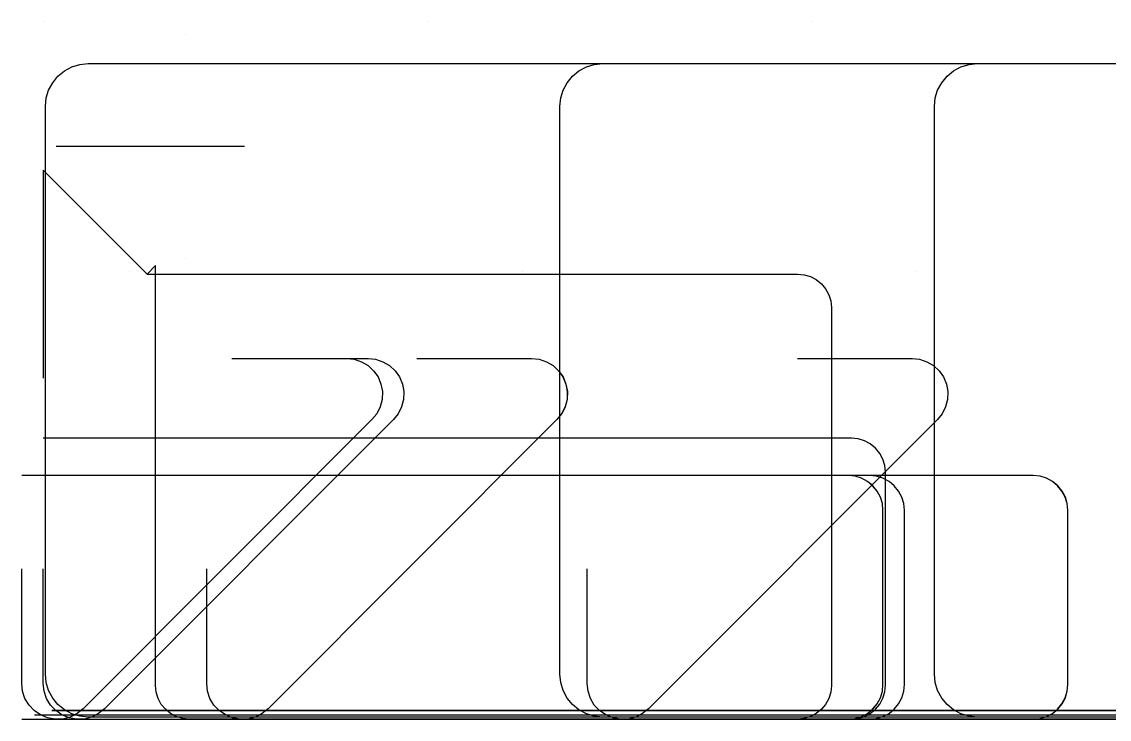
# Model space of a CAD drawing. Header units: metres. Extents: x 24 to 1567, y 34 to 358.
# Drawn here: x 24 to 530, y 34 to 358 of the extents above; entities that cross this region are included whole.
import ezdxf

# ---------------------------------------------------------------- set-up
doc = ezdxf.new("R2010")
doc.units = ezdxf.units.M
for name, color, linetype in [('RBAR-T10-J', 2, 'Continuous'), ('RBAR-T12-F', 3, 'Continuous'), ('RBAR-T12-F1', 3, 'Continuous'), ('RBAR-T16-G', 4, 'Continuous'), ('RBAR-T16-H', 4, 'Continuous'), ('RBAR-T20-L', 5, 'Continuous'), ('RBAR-T8-A', 1, 'Continuous'), ('RBAR-T8-A1', 1, 'Continuous'), ('RBAR-T8-A2', 1, 'Continuous'), ('RBAR-T8-A3', 1, 'Continuous'), ('RBAR-T8-B', 1, 'Continuous'), ('RBAR-T8-B1', 1, 'Continuous'), ('RBAR-T8-B2', 1, 'Continuous'), ('RBAR-T8-C', 1, 'Continuous'), ('RBAR-T8-D', 1, 'Continuous'), ('RBAR-T8-E', 1, 'Continuous')]:
    doc.layers.add(name, color=color, linetype=linetype)

msp = doc.modelspace()

# ---------------------------------------------------------------- linework, layer by layer
at = {"layer": 'RBAR-T10-J'}
for points in [[(746.7, 35, 0), (54.9, 35, 0), (51, 35.4, 0), (47.3, 36.5, 0), (43.8, 38.4, 0), (40.8, 40.8, 0), (38.4, 43.8, 0), (36.5, 47.3, 0), (35.4, 51, 0), (35, 54.9, 0), (35, 318.7, 0), (35.4, 322.6, 0), (36.5, 326.3, 0), (38.4, 329.7, 0), (40.8, 332.8, 0), (43.8, 335.2, 0), (47.3, 337.1, 0), (51, 338.2, 0), (54.9, 338.6, 0), (766.6, 338.6, 0)], [(746.7, 35, 0), (54.9, 35, 0), (51, 35.4, 0), (47.3, 36.5, 0), (43.8, 38.4, 0), (40.8, 40.8, 0), (38.4, 43.8, 0), (36.5, 47.3, 0), (35.4, 51, 0), (35, 54.9, 0), (35, 318.7, 0), (35.4, 322.6, 0), (36.5, 326.3, 0), (38.4, 329.7, 0), (40.8, 332.8, 0), (43.8, 335.2, 0), (47.3, 337.1, 0), (51, 338.2, 0), (54.9, 338.6, 0), (766.6, 338.6, 0)], [(746.7, 35, 0), (54.9, 35, 0), (51, 35.4, 0), (47.3, 36.5, 0), (43.8, 38.4, 0), (40.8, 40.8, 0), (38.4, 43.8, 0), (36.5, 47.3, 0), (35.4, 51, 0), (35, 54.9, 0), (35, 318.7, 0), (35.4, 322.6, 0), (36.5, 326.3, 0), (38.4, 329.7, 0), (40.8, 332.8, 0), (43.8, 335.2, 0), (47.3, 337.1, 0), (51, 338.2, 0), (54.9, 338.6, 0), (766.6, 338.6, 0)], [(985.9, 35, 0), (294.1, 35, 0), (290.2, 35.4, 0), (286.5, 36.5, 0), (283, 38.4, 0), (280, 40.8, 0), (277.5, 43.8, 0), (275.7, 47.3, 0), (274.6, 51, 0), (274.2, 54.9, 0), (274.2, 318.7, 0), (274.6, 322.6, 0), (275.7, 326.3, 0), (277.5, 329.7, 0), (280, 332.8, 0), (283, 335.2, 0), (286.5, 337.1, 0), (290.2, 338.2, 0), (294.1, 338.6, 0), (1005.8, 338.6, 0)], [(1160, 35, 0), (468.2, 35, 0), (464.4, 35.4, 0), (460.6, 36.5, 0), (457.2, 38.4, 0), (454.2, 40.8, 0), (451.7, 43.8, 0), (449.8, 47.3, 0), (448.7, 51, 0), (448.3, 54.9, 0), (448.3, 318.7, 0), (448.7, 322.6, 0), (449.8, 326.3, 0), (451.7, 329.7, 0), (454.2, 332.8, 0), (457.2, 335.2, 0), (460.6, 337.1, 0), (464.4, 338.2, 0), (468.2, 338.6, 0), (1179.9, 338.6, 0)]]:
    msp.add_polyline3d(points, dxfattribs=at)
at = {"layer": 'RBAR-T12-F'}
msp.add_polyline3d([(36, 36, 0), (1161, 36, 0)], dxfattribs=at)
at = {"layer": 'RBAR-T12-F1'}
for points in [[(30, 36, 0), (1155, 36, 0)], [(36, 36, 0), (1161, 36, 0)], [(108.2, 36, 0), (1233.2, 36, 0)]]:
    msp.add_polyline3d(points, dxfattribs=at)
at = {"layer": 'RBAR-T16-G'}
for points in [[(100.2, 352, 38), (100.2, 352, 5038)], [(100.2, 248.2, 38), (100.2, 248.2, 5038)]]:
    msp.add_polyline3d(points, dxfattribs=at)
at = {"layer": 'RBAR-T16-H'}
msp.add_polyline3d([(38, 38, 0), (802.2, 38, 0), (808.5, 38, 0.6), (814.5, 38, 2.4), (820.1, 38, 5.4), (825, 38, 9.4), (829, 38, 14.3), (831.9, 38, 19.9), (833.8, 38, 25.9), (834.4, 38, 32.2), (834.4, 38, 152.8), (833.8, 38, 159.1), (831.9, 38, 165.2), (829, 38, 170.7), (825, 38, 175.6), (820.1, 38, 179.6), (814.5, 38, 182.6), (808.5, 38, 184.4), (802.2, 38, 185), (38, 38, 185)], dxfattribs=at)
msp.add_polyline3d([(38, 38, 0), (802.2, 38, 0), (808.5, 38, 0.6), (814.5, 38, 2.4), (820.1, 38, 5.4), (825, 38, 9.4), (829, 38, 14.3), (831.9, 38, 19.9), (833.8, 38, 25.9), (834.4, 38, 32.2), (834.4, 38, 152.8), (833.8, 38, 159.1), (831.9, 38, 165.2), (829, 38, 170.7), (825, 38, 175.6), (820.1, 38, 179.6), (814.5, 38, 182.6), (808.5, 38, 184.4), (802.2, 38, 185), (38, 38, 185)], dxfattribs=at)
msp.add_polyline3d([(38, 38, 0), (802.2, 38, 0), (808.5, 38, 0.6), (814.5, 38, 2.4), (820.1, 38, 5.4), (825, 38, 9.4), (829, 38, 14.3), (831.9, 38, 19.9), (833.8, 38, 25.9), (834.4, 38, 32.2), (834.4, 38, 152.8), (833.8, 38, 159.1), (831.9, 38, 165.2), (829, 38, 170.7), (825, 38, 175.6), (820.1, 38, 179.6), (814.5, 38, 182.6), (808.5, 38, 184.4), (802.2, 38, 185), (38, 38, 185)], dxfattribs=at)
at = {"layer": 'RBAR-T20-L'}
msp.add_polyline3d([(127.5, 300, -991.9), (127.5, 300, 145.2), (127.1, 300, 152.3), (126, 300, 159.4), (124.2, 300, 166.3), (43.2, 300, 423.1), (41.4, 300, 430), (40.4, 300, 437.1), (40, 300, 444.2), (40, 300, 5095)], dxfattribs=at)
at = {"layer": 'RBAR-T8-A'}
for points in [[(34, 34, 0), (1134, 34, 0)], [(34, 34, 0), (1134, 34, 0)], [(34, 34, 0), (1134, 34, 0)], [(70, 34, 0), (1170, 34, 0)], [(70, 34, 0), (1170, 34, 0)]]:
    msp.add_polyline3d(points, dxfattribs=at)
at = {"layer": 'RBAR-T8-A1'}
for points in [[(34, 34, 0), (1384, 34, 0)], [(34, 34, 0), (1384, 34, 0)], [(34, 34, 0), (1384, 34, 0)], [(34, 34, 0), (1384, 34, 0)], [(34, 34, 0), (1384, 34, 0)], [(34, 34, 0), (1384, 34, 0)], [(34, 34, 0), (1384, 34, 0)], [(34, 34, 0), (1384, 34, 0)], [(34, 34, 0), (1384, 34, 0)], [(34, 34, 0), (1384, 34, 0)], [(34, 34, 0), (1384, 34, 0)], [(34, 34, 0), (1384, 34, 0)], [(34, 34, 0), (1384, 34, 0)], [(34, 34, 0), (1384, 34, 0)], [(34, 34, 0), (1384, 34, 0)], [(34, 34, 0), (1384, 34, 0)], [(34, 34, 0), (1384, 34, 0)], [(34, 34, 0), (1384, 34, 0)], [(70, 34, 0), (1420, 34, 0)], [(70, 34, 0), (1420, 34, 0)], [(70, 34, 0), (1420, 34, 0)], [(70, 34, 0), (1420, 34, 0)], [(70, 34, 0), (1420, 34, 0)], [(70, 34, 0), (1420, 34, 0)], [(70, 34, 0), (1420, 34, 0)], [(70, 34, 0), (1420, 34, 0)]]:
    msp.add_polyline3d(points, dxfattribs=at)
at = {"layer": 'RBAR-T8-A2'}
for points in [[(34, 34, 0), (1484, 34, 0)], [(34, 34, 0), (1484, 34, 0)], [(34, 34, 0), (1484, 34, 0)], [(34, 34, 0), (1484, 34, 0)], [(34, 34, 0), (1484, 34, 0)], [(34, 34, 0), (1484, 34, 0)], [(34, 34, 0), (1484, 34, 0)], [(34, 34, 0), (1484, 34, 0)], [(34, 34, 0), (1484, 34, 0)], [(34, 34, 0), (1484, 34, 0)], [(34, 34, 0), (1484, 34, 0)], [(34, 34, 0), (1484, 34, 0)], [(34, 34, 0), (1484, 34, 0)], [(34, 34, 0), (1484, 34, 0)], [(34, 34, 0), (1484, 34, 0)], [(34, 34, 0), (1484, 34, 0)], [(34, 34, 0), (1484, 34, 0)], [(34, 34, 0), (1484, 34, 0)], [(34, 34, 0), (1484, 34, 0)], [(34, 34, 0), (1484, 34, 0)], [(34, 34, 0), (1484, 34, 0)], [(34, 34, 0), (1484, 34, 0)], [(34, 34, 0), (1484, 34, 0)], [(34, 34, 0), (1484, 34, 0)], [(34, 34, 0), (1484, 34, 0)], [(34, 34, 0), (1484, 34, 0)], [(34, 34, 0), (1484, 34, 0)], [(34, 34, 0), (1484, 34, 0)], [(50.1, 34, 0), (1500.1, 34, 0)], [(50.1, 34, 0), (1500.1, 34, 0)]]:
    msp.add_polyline3d(points, dxfattribs=at)
at = {"layer": 'RBAR-T8-A3'}
for points in [[(34, 358, 34), (34, 358, 5034)], [(212.9, 358, 34), (212.9, 358, 5034)], [(391.7, 358, 34), (391.7, 358, 5034)], [(74, 242, 34), (74, 242, 5034)], [(256.7, 242, 34), (256.7, 242, 5034)], [(439.3, 242, 34), (439.3, 242, 5034)]]:
    msp.add_polyline3d(points, dxfattribs=at)
at = {"layer": 'RBAR-T8-B'}
msp.add_polyline3d([(191.5, 34, 0), (578, 34, 0), (581.2, 34, 0.3), (584.3, 34, 1.2), (587.1, 34, 2.7), (589.6, 34, 4.8), (591.6, 34, 7.2), (593.1, 34, 10), (594, 34, 13.1), (594.3, 34, 16.3), (594.3, 34, 67.1), (594, 34, 70.3), (593.1, 34, 73.4), (591.6, 34, 76.2), (589.6, 34, 78.6), (587.1, 34, 80.7), (584.3, 34, 82.2), (581.2, 34, 83.1), (578, 34, 83.4), (191.5, 34, 83.4)], dxfattribs=at)
msp.add_polyline3d([(191.5, 34, 0), (578, 34, 0), (581.2, 34, 0.3), (584.3, 34, 1.2), (587.1, 34, 2.7), (589.6, 34, 4.8), (591.6, 34, 7.2), (593.1, 34, 10), (594, 34, 13.1), (594.3, 34, 16.3), (594.3, 34, 67.1), (594, 34, 70.3), (593.1, 34, 73.4), (591.6, 34, 76.2), (589.6, 34, 78.6), (587.1, 34, 80.7), (584.3, 34, 82.2), (581.2, 34, 83.1), (578, 34, 83.4), (191.5, 34, 83.4)], dxfattribs=at)
msp.add_polyline3d([(191.5, 34, 0), (578, 34, 0), (581.2, 34, 0.3), (584.3, 34, 1.2), (587.1, 34, 2.7), (589.6, 34, 4.8), (591.6, 34, 7.2), (593.1, 34, 10), (594, 34, 13.1), (594.3, 34, 16.3), (594.3, 34, 67.1), (594, 34, 70.3), (593.1, 34, 73.4), (591.6, 34, 76.2), (589.6, 34, 78.6), (587.1, 34, 80.7), (584.3, 34, 82.2), (581.2, 34, 83.1), (578, 34, 83.4), (191.5, 34, 83.4)], dxfattribs=at)
msp.add_polyline3d([(191.5, 34, 0), (578, 34, 0), (581.2, 34, 0.3), (584.3, 34, 1.2), (587.1, 34, 2.7), (589.6, 34, 4.8), (591.6, 34, 7.2), (593.1, 34, 10), (594, 34, 13.1), (594.3, 34, 16.3), (594.3, 34, 67.1), (594, 34, 70.3), (593.1, 34, 73.4), (591.6, 34, 76.2), (589.6, 34, 78.6), (587.1, 34, 80.7), (584.3, 34, 82.2), (581.2, 34, 83.1), (578, 34, 83.4), (191.5, 34, 83.4)], dxfattribs=at)
msp.add_polyline3d([(191.5, 34, 0), (578, 34, 0), (581.2, 34, 0.3), (584.3, 34, 1.2), (587.1, 34, 2.7), (589.6, 34, 4.8), (591.6, 34, 7.2), (593.1, 34, 10), (594, 34, 13.1), (594.3, 34, 16.3), (594.3, 34, 67.1), (594, 34, 70.3), (593.1, 34, 73.4), (591.6, 34, 76.2), (589.6, 34, 78.6), (587.1, 34, 80.7), (584.3, 34, 82.2), (581.2, 34, 83.1), (578, 34, 83.4), (191.5, 34, 83.4)], dxfattribs=at)
msp.add_polyline3d([(191.5, 34, 0), (578, 34, 0), (581.2, 34, 0.3), (584.3, 34, 1.2), (587.1, 34, 2.7), (589.6, 34, 4.8), (591.6, 34, 7.2), (593.1, 34, 10), (594, 34, 13.1), (594.3, 34, 16.3), (594.3, 34, 67.1), (594, 34, 70.3), (593.1, 34, 73.4), (591.6, 34, 76.2), (589.6, 34, 78.6), (587.1, 34, 80.7), (584.3, 34, 82.2), (581.2, 34, 83.1), (578, 34, 83.4), (191.5, 34, 83.4)], dxfattribs=at)
msp.add_polyline3d([(191.5, 34, 0), (578, 34, 0), (581.2, 34, 0.3), (584.3, 34, 1.2), (587.1, 34, 2.7), (589.6, 34, 4.8), (591.6, 34, 7.2), (593.1, 34, 10), (594, 34, 13.1), (594.3, 34, 16.3), (594.3, 34, 67.1), (594, 34, 70.3), (593.1, 34, 73.4), (591.6, 34, 76.2), (589.6, 34, 78.6), (587.1, 34, 80.7), (584.3, 34, 82.2), (581.2, 34, 83.1), (578, 34, 83.4), (191.5, 34, 83.4)], dxfattribs=at)
msp.add_polyline3d([(191.5, 34, 0), (578, 34, 0), (581.2, 34, 0.3), (584.3, 34, 1.2), (587.1, 34, 2.7), (589.6, 34, 4.8), (591.6, 34, 7.2), (593.1, 34, 10), (594, 34, 13.1), (594.3, 34, 16.3), (594.3, 34, 67.1), (594, 34, 70.3), (593.1, 34, 73.4), (591.6, 34, 76.2), (589.6, 34, 78.6), (587.1, 34, 80.7), (584.3, 34, 82.2), (581.2, 34, 83.1), (578, 34, 83.4), (191.5, 34, 83.4)], dxfattribs=at)
msp.add_polyline3d([(191.5, 34, 0), (578, 34, 0), (581.2, 34, 0.3), (584.3, 34, 1.2), (587.1, 34, 2.7), (589.6, 34, 4.8), (591.6, 34, 7.2), (593.1, 34, 10), (594, 34, 13.1), (594.3, 34, 16.3), (594.3, 34, 67.1), (594, 34, 70.3), (593.1, 34, 73.4), (591.6, 34, 76.2), (589.6, 34, 78.6), (587.1, 34, 80.7), (584.3, 34, 82.2), (581.2, 34, 83.1), (578, 34, 83.4), (191.5, 34, 83.4)], dxfattribs=at)
msp.add_polyline3d([(191.5, 34, 0), (578, 34, 0), (581.2, 34, 0.3), (584.3, 34, 1.2), (587.1, 34, 2.7), (589.6, 34, 4.8), (591.6, 34, 7.2), (593.1, 34, 10), (594, 34, 13.1), (594.3, 34, 16.3), (594.3, 34, 67.1), (594, 34, 70.3), (593.1, 34, 73.4), (591.6, 34, 76.2), (589.6, 34, 78.6), (587.1, 34, 80.7), (584.3, 34, 82.2), (581.2, 34, 83.1), (578, 34, 83.4), (191.5, 34, 83.4)], dxfattribs=at)
msp.add_polyline3d([(191.5, 34, 0), (578, 34, 0), (581.2, 34, 0.3), (584.3, 34, 1.2), (587.1, 34, 2.7), (589.6, 34, 4.8), (591.6, 34, 7.2), (593.1, 34, 10), (594, 34, 13.1), (594.3, 34, 16.3), (594.3, 34, 67.1), (594, 34, 70.3), (593.1, 34, 73.4), (591.6, 34, 76.2), (589.6, 34, 78.6), (587.1, 34, 80.7), (584.3, 34, 82.2), (581.2, 34, 83.1), (578, 34, 83.4), (191.5, 34, 83.4)], dxfattribs=at)
msp.add_polyline3d([(191.5, 34, 0), (578, 34, 0), (581.2, 34, 0.3), (584.3, 34, 1.2), (587.1, 34, 2.7), (589.6, 34, 4.8), (591.6, 34, 7.2), (593.1, 34, 10), (594, 34, 13.1), (594.3, 34, 16.3), (594.3, 34, 67.1), (594, 34, 70.3), (593.1, 34, 73.4), (591.6, 34, 76.2), (589.6, 34, 78.6), (587.1, 34, 80.7), (584.3, 34, 82.2), (581.2, 34, 83.1), (578, 34, 83.4), (191.5, 34, 83.4)], dxfattribs=at)
msp.add_polyline3d([(191.5, 34, 0), (578, 34, 0), (581.2, 34, 0.3), (584.3, 34, 1.2), (587.1, 34, 2.7), (589.6, 34, 4.8), (591.6, 34, 7.2), (593.1, 34, 10), (594, 34, 13.1), (594.3, 34, 16.3), (594.3, 34, 67.1), (594, 34, 70.3), (593.1, 34, 73.4), (591.6, 34, 76.2), (589.6, 34, 78.6), (587.1, 34, 80.7), (584.3, 34, 82.2), (581.2, 34, 83.1), (578, 34, 83.4), (191.5, 34, 83.4)], dxfattribs=at)
msp.add_polyline3d([(191.5, 34, 0), (578, 34, 0), (581.2, 34, 0.3), (584.3, 34, 1.2), (587.1, 34, 2.7), (589.6, 34, 4.8), (591.6, 34, 7.2), (593.1, 34, 10), (594, 34, 13.1), (594.3, 34, 16.3), (594.3, 34, 67.1), (594, 34, 70.3), (593.1, 34, 73.4), (591.6, 34, 76.2), (589.6, 34, 78.6), (587.1, 34, 80.7), (584.3, 34, 82.2), (581.2, 34, 83.1), (578, 34, 83.4), (191.5, 34, 83.4)], dxfattribs=at)
msp.add_polyline3d([(191.5, 34, 0), (578, 34, 0), (581.2, 34, 0.3), (584.3, 34, 1.2), (587.1, 34, 2.7), (589.6, 34, 4.8), (591.6, 34, 7.2), (593.1, 34, 10), (594, 34, 13.1), (594.3, 34, 16.3), (594.3, 34, 67.1), (594, 34, 70.3), (593.1, 34, 73.4), (591.6, 34, 76.2), (589.6, 34, 78.6), (587.1, 34, 80.7), (584.3, 34, 82.2), (581.2, 34, 83.1), (578, 34, 83.4), (191.5, 34, 83.4)], dxfattribs=at)
at = {"layer": 'RBAR-T8-B1'}
for points in [[(24, 34, 0), (408.2, 34, 0), (411.4, 34.3, 0), (414.4, 35.2, 0), (417.2, 36.7, 0), (419.7, 38.7, 0), (421.7, 41.2, 0), (423.2, 44, 0), (424.1, 47, 0), (424.4, 50.2, 0), (424.4, 131.1, 0), (424.1, 134.2, 0), (423.2, 137.2, 0), (421.7, 140, 0), (419.7, 142.5, 0), (417.2, 144.5, 0), (414.4, 146, 0), (411.4, 146.9, 0), (408.2, 147.2, 0), (24, 147.2, 0)], [(24, 34, 0), (408.2, 34, 0), (411.4, 34.3, 0), (414.4, 35.2, 0), (417.2, 36.7, 0), (419.7, 38.7, 0), (421.7, 41.2, 0), (423.2, 44, 0), (424.1, 47, 0), (424.4, 50.2, 0), (424.4, 131.1, 0), (424.1, 134.2, 0), (423.2, 137.2, 0), (421.7, 140, 0), (419.7, 142.5, 0), (417.2, 144.5, 0), (414.4, 146, 0), (411.4, 146.9, 0), (408.2, 147.2, 0), (24, 147.2, 0)], [(24, 34, 0), (408.2, 34, 0), (411.4, 34.3, 0), (414.4, 35.2, 0), (417.2, 36.7, 0), (419.7, 38.7, 0), (421.7, 41.2, 0), (423.2, 44, 0), (424.1, 47, 0), (424.4, 50.2, 0), (424.4, 131.1, 0), (424.1, 134.2, 0), (423.2, 137.2, 0), (421.7, 140, 0), (419.7, 142.5, 0), (417.2, 144.5, 0), (414.4, 146, 0), (411.4, 146.9, 0), (408.2, 147.2, 0), (24, 147.2, 0)], [(24, 34, 0), (408.2, 34, 0), (411.4, 34.3, 0), (414.4, 35.2, 0), (417.2, 36.7, 0), (419.6, 38.7, 0), (421.7, 41.2, 0), (423.2, 44, 0), (424.1, 47, 0), (424.4, 50.2, 0), (424.4, 131.1, 0), (424.1, 134.2, 0), (423.2, 137.2, 0), (421.7, 140, 0), (419.6, 142.5, 0), (417.2, 144.5, 0), (414.4, 146, 0), (411.4, 146.9, 0), (408.2, 147.2, 0), (24, 147.2, 0)], [(24.1, 34, 0), (408.2, 34, 0), (411.4, 34.3, 0), (414.4, 35.2, 0), (417.2, 36.7, 0), (419.7, 38.7, 0), (421.7, 41.2, 0), (423.2, 44, 0), (424.1, 47, 0), (424.4, 50.2, 0), (424.4, 131.1, 0), (424.1, 134.2, 0), (423.2, 137.2, 0), (421.7, 140, 0), (419.7, 142.5, 0), (417.2, 144.5, 0), (414.4, 146, 0), (411.4, 146.9, 0), (408.2, 147.2, 0), (24.1, 147.2, 0)], [(34, 34, 0), (418.2, 34, 0), (421.3, 34.3, 0), (424.4, 35.2, 0), (427.2, 36.7, 0), (429.6, 38.7, 0), (431.6, 41.2, 0), (433.1, 44, 0), (434.1, 47, 0), (434.4, 50.2, 0), (434.4, 131.1, 0), (434.1, 134.2, 0), (433.1, 137.2, 0), (431.6, 140, 0), (429.6, 142.5, 0), (427.2, 144.5, 0), (424.4, 146, 0), (421.3, 146.9, 0), (418.2, 147.2, 0), (34, 147.2, 0)], [(34, 34, 0), (418.2, 34, 0), (421.3, 34.3, 0), (424.4, 35.2, 0), (427.2, 36.7, 0), (429.6, 38.7, 0), (431.6, 41.2, 0), (433.1, 44, 0), (434.1, 47, 0), (434.4, 50.2, 0), (434.4, 131.1, 0), (434.1, 134.2, 0), (433.1, 137.2, 0), (431.6, 140, 0), (429.6, 142.5, 0), (427.2, 144.5, 0), (424.4, 146, 0), (421.3, 146.9, 0), (418.2, 147.2, 0), (34, 147.2, 0)], [(110, 34, 0), (494.2, 34, 0), (497.4, 34.3, 0), (500.4, 35.2, 0), (503.2, 36.7, 0), (505.7, 38.7, 0), (507.7, 41.2, 0), (509.2, 44, 0), (510.1, 47, 0), (510.4, 50.2, 0), (510.4, 131.1, 0), (510.1, 134.2, 0), (509.2, 137.2, 0), (507.7, 140, 0), (505.7, 142.5, 0), (503.2, 144.5, 0), (500.4, 146, 0), (497.4, 146.9, 0), (494.2, 147.2, 0), (110, 147.2, 0)], [(110, 34, 0), (494.2, 34, 0), (497.4, 34.3, 0), (500.4, 35.2, 0), (503.2, 36.7, 0), (505.6, 38.7, 0), (507.7, 41.2, 0), (509.2, 44, 0), (510.1, 47, 0), (510.4, 50.2, 0), (510.4, 131.1, 0), (510.1, 134.2, 0), (509.2, 137.2, 0), (507.7, 140, 0), (505.6, 142.5, 0), (503.2, 144.5, 0), (500.4, 146, 0), (497.4, 146.9, 0), (494.2, 147.2, 0), (110, 147.2, 0)], [(110, 34, 0), (494.2, 34, 0), (497.4, 34.3, 0), (500.4, 35.2, 0), (503.2, 36.7, 0), (505.6, 38.7, 0), (507.6, 41.2, 0), (509.1, 44, 0), (510.1, 47, 0), (510.4, 50.2, 0), (510.4, 131.1, 0), (510.1, 134.2, 0), (509.1, 137.2, 0), (507.6, 140, 0), (505.6, 142.5, 0), (503.2, 144.5, 0), (500.4, 146, 0), (497.4, 146.9, 0), (494.2, 147.2, 0), (110, 147.2, 0)]]:
    msp.add_polyline3d(points, dxfattribs=at)
at = {"layer": 'RBAR-T8-B2'}
msp.add_polyline3d([(34, 34, 0), (409.7, 34, 0), (412.8, 34.3, 0), (415.8, 35.2, 0), (418.5, 36.7, 0), (420.9, 38.6, 0), (422.9, 41, 0), (424.4, 43.8, 0), (425.3, 46.7, 0), (425.6, 49.8, 0), (425.6, 148.7, 0), (425.3, 151.8, 0), (424.4, 154.8, 0), (422.9, 157.5, 0), (420.9, 159.9, 0), (418.5, 161.9, 0), (415.8, 163.3, 0), (412.8, 164.2, 0), (409.7, 164.5, 0), (34, 164.5, 0)], dxfattribs=at)
msp.add_polyline3d([(34, 34, 0), (409.7, 34, 0), (412.8, 34.3, 0), (415.8, 35.2, 0), (418.5, 36.7, 0), (420.9, 38.6, 0), (422.9, 41, 0), (424.4, 43.8, 0), (425.3, 46.7, 0), (425.6, 49.8, 0), (425.6, 148.7, 0), (425.3, 151.8, 0), (424.4, 154.8, 0), (422.9, 157.5, 0), (420.9, 159.9, 0), (418.5, 161.9, 0), (415.8, 163.3, 0), (412.8, 164.2, 0), (409.7, 164.5, 0), (34, 164.5, 0)], dxfattribs=at)
msp.add_polyline3d([(34, 34, 0), (409.7, 34, 0), (412.8, 34.3, 0), (415.8, 35.2, 0), (418.5, 36.7, 0), (420.9, 38.6, 0), (422.9, 41, 0), (424.4, 43.8, 0), (425.3, 46.7, 0), (425.6, 49.8, 0), (425.6, 148.7, 0), (425.3, 151.8, 0), (424.4, 154.8, 0), (422.9, 157.5, 0), (420.9, 159.9, 0), (418.5, 161.9, 0), (415.8, 163.3, 0), (412.8, 164.2, 0), (409.7, 164.5, 0), (34, 164.5, 0)], dxfattribs=at)
msp.add_polyline3d([(34, 34, 0), (409.7, 34, 0), (412.8, 34.3, 0), (415.8, 35.2, 0), (418.5, 36.7, 0), (420.9, 38.6, 0), (422.9, 41, 0), (424.4, 43.8, 0), (425.3, 46.7, 0), (425.6, 49.8, 0), (425.6, 148.7, 0), (425.3, 151.8, 0), (424.4, 154.8, 0), (422.9, 157.5, 0), (420.9, 159.9, 0), (418.5, 161.9, 0), (415.8, 163.3, 0), (412.8, 164.2, 0), (409.7, 164.5, 0), (34, 164.5, 0)], dxfattribs=at)
msp.add_polyline3d([(34, 34, 0), (409.7, 34, 0), (412.8, 34.3, 0), (415.8, 35.2, 0), (418.5, 36.7, 0), (420.9, 38.6, 0), (422.9, 41, 0), (424.4, 43.8, 0), (425.3, 46.7, 0), (425.6, 49.8, 0), (425.6, 148.7, 0), (425.3, 151.8, 0), (424.4, 154.8, 0), (422.9, 157.5, 0), (420.9, 159.9, 0), (418.5, 161.9, 0), (415.8, 163.3, 0), (412.8, 164.2, 0), (409.7, 164.5, 0), (34, 164.5, 0)], dxfattribs=at)
msp.add_polyline3d([(34, 34, 0), (409.7, 34, 0), (412.8, 34.3, 0), (415.8, 35.2, 0), (418.5, 36.7, 0), (420.9, 38.6, 0), (422.9, 41, 0), (424.4, 43.8, 0), (425.3, 46.7, 0), (425.6, 49.8, 0), (425.6, 148.7, 0), (425.3, 151.8, 0), (424.4, 154.8, 0), (422.9, 157.5, 0), (420.9, 159.9, 0), (418.5, 161.9, 0), (415.8, 163.3, 0), (412.8, 164.2, 0), (409.7, 164.5, 0), (34, 164.5, 0)], dxfattribs=at)
msp.add_polyline3d([(34, 34, 0), (409.7, 34, 0), (412.8, 34.3, 0), (415.8, 35.2, 0), (418.5, 36.7, 0), (420.9, 38.6, 0), (422.9, 41, 0), (424.4, 43.8, 0), (425.3, 46.7, 0), (425.6, 49.8, 0), (425.6, 148.7, 0), (425.3, 151.8, 0), (424.4, 154.8, 0), (422.9, 157.5, 0), (420.9, 159.9, 0), (418.5, 161.9, 0), (415.8, 163.3, 0), (412.8, 164.2, 0), (409.7, 164.5, 0), (34, 164.5, 0)], dxfattribs=at)
msp.add_polyline3d([(34, 34, 0), (409.7, 34, 0), (412.8, 34.3, 0), (415.8, 35.2, 0), (418.5, 36.7, 0), (420.9, 38.6, 0), (422.9, 41, 0), (424.4, 43.8, 0), (425.3, 46.7, 0), (425.6, 49.8, 0), (425.6, 148.7, 0), (425.3, 151.8, 0), (424.4, 154.8, 0), (422.9, 157.5, 0), (420.9, 159.9, 0), (418.5, 161.9, 0), (415.8, 163.3, 0), (412.8, 164.2, 0), (409.7, 164.5, 0), (34, 164.5, 0)], dxfattribs=at)
at = {"layer": 'RBAR-T8-C'}
for points in [[(24, 34, 374.9), (590, 34, 374.9), (593.1, 34, 374.6), (596.1, 34, 373.7), (598.9, 34, 372.2), (601.4, 34, 370.2), (603.4, 34, 367.7), (604.9, 34, 364.9), (605.8, 34, 361.9), (606.1, 34, 358.7), (606.1, 34, 0)], [(24, 34, 374.9), (589.9, 34, 374.9), (593.1, 34, 374.6), (596.1, 34, 373.7), (598.9, 34, 372.2), (601.4, 34, 370.2), (603.4, 34, 367.7), (604.9, 34, 364.9), (605.8, 34, 361.9), (606.1, 34, 358.7), (606.1, 34, 0)], [(24, 34, 374.9), (589.9, 34, 374.9), (593.1, 34, 374.6), (596.1, 34, 373.7), (598.9, 34, 372.2), (601.4, 34, 370.2), (603.4, 34, 367.7), (604.9, 34, 364.9), (605.8, 34, 361.9), (606.1, 34, 358.7), (606.1, 34, 0)], [(24, 34, 374.9), (589.9, 34, 374.9), (593.1, 34, 374.6), (596.1, 34, 373.7), (598.9, 34, 372.2), (601.4, 34, 370.2), (603.4, 34, 367.7), (604.9, 34, 364.9), (605.8, 34, 361.9), (606.1, 34, 358.7), (606.1, 34, 0)], [(110, 34, 374.9), (675.9, 34, 374.9), (679.1, 34, 374.6), (682.1, 34, 373.7), (684.9, 34, 372.2), (687.4, 34, 370.2), (689.4, 34, 367.7), (690.9, 34, 364.9), (691.8, 34, 361.9), (692.1, 34, 358.7), (692.1, 34, 0)]]:
    msp.add_polyline3d(points, dxfattribs=at)
at = {"layer": 'RBAR-T8-D'}
msp.add_polyline3d([(82.3, 240.8, 0), (384.7, 240.8, 0), (387.8, 240.5, 0), (390.7, 239.7, 0), (393.4, 238.2, 0), (395.8, 236.3, 0), (397.7, 233.9, 0), (399.2, 231.2, 0), (400.1, 228.3, 0), (400.4, 225.2, 0), (400.4, 49.6, 0), (400.1, 46.6, 0), (399.2, 43.6, 0), (397.7, 40.9, 0), (395.8, 38.6, 0), (393.4, 36.6, 0), (390.7, 35.2, 0), (387.8, 34.3, 0), (384.7, 34, 0), (101.8, 34, 0), (98.8, 34.3, 0), (95.8, 35.2, 0), (93.1, 36.6, 0), (90.8, 38.6, 0), (88.8, 40.9, 0), (87.4, 43.6, 0), (86.5, 46.6, 0), (86.2, 49.6, 0), (86.2, 244.7, 0), (82.3, 240.8, 0), (34, 289.1, 0), (34, 192.5, 0)], dxfattribs=at)
msp.add_polyline3d([(82.3, 240.8, 0), (384.7, 240.8, 0), (387.8, 240.5, 0), (390.7, 239.7, 0), (393.4, 238.2, 0), (395.8, 236.3, 0), (397.7, 233.9, 0), (399.2, 231.2, 0), (400.1, 228.3, 0), (400.4, 225.2, 0), (400.4, 49.6, 0), (400.1, 46.6, 0), (399.2, 43.6, 0), (397.7, 40.9, 0), (395.8, 38.6, 0), (393.4, 36.6, 0), (390.7, 35.2, 0), (387.8, 34.3, 0), (384.7, 34, 0), (101.8, 34, 0), (98.8, 34.3, 0), (95.8, 35.2, 0), (93.1, 36.6, 0), (90.8, 38.6, 0), (88.8, 40.9, 0), (87.4, 43.6, 0), (86.5, 46.6, 0), (86.2, 49.6, 0), (86.2, 244.7, 0), (82.3, 240.8, 0), (34, 289.1, 0), (34, 192.5, 0)], dxfattribs=at)
msp.add_polyline3d([(82.3, 240.8, 0), (384.7, 240.8, 0), (387.8, 240.5, 0), (390.7, 239.7, 0), (393.4, 238.2, 0), (395.8, 236.3, 0), (397.7, 233.9, 0), (399.2, 231.2, 0), (400.1, 228.3, 0), (400.4, 225.2, 0), (400.4, 49.6, 0), (400.1, 46.6, 0), (399.2, 43.6, 0), (397.7, 40.9, 0), (395.8, 38.6, 0), (393.4, 36.6, 0), (390.7, 35.2, 0), (387.8, 34.3, 0), (384.7, 34, 0), (101.8, 34, 0), (98.8, 34.3, 0), (95.8, 35.2, 0), (93.1, 36.6, 0), (90.8, 38.6, 0), (88.8, 40.9, 0), (87.4, 43.6, 0), (86.5, 46.6, 0), (86.2, 49.6, 0), (86.2, 244.7, 0), (82.3, 240.8, 0), (34, 289.1, 0), (34, 192.5, 0)], dxfattribs=at)
msp.add_polyline3d([(82.3, 240.8, 0), (384.7, 240.8, 0), (387.8, 240.5, 0), (390.7, 239.7, 0), (393.4, 238.2, 0), (395.8, 236.3, 0), (397.7, 233.9, 0), (399.2, 231.2, 0), (400.1, 228.3, 0), (400.4, 225.2, 0), (400.4, 49.6, 0), (400.1, 46.6, 0), (399.2, 43.6, 0), (397.7, 40.9, 0), (395.8, 38.6, 0), (393.4, 36.6, 0), (390.7, 35.2, 0), (387.8, 34.3, 0), (384.7, 34, 0), (101.8, 34, 0), (98.8, 34.3, 0), (95.8, 35.2, 0), (93.1, 36.6, 0), (90.8, 38.6, 0), (88.8, 40.9, 0), (87.4, 43.6, 0), (86.5, 46.6, 0), (86.2, 49.6, 0), (86.2, 244.7, 0), (82.3, 240.8, 0), (34, 289.1, 0), (34, 192.5, 0)], dxfattribs=at)
msp.add_polyline3d([(82.3, 240.8, 0), (384.7, 240.8, 0), (387.8, 240.5, 0), (390.7, 239.7, 0), (393.4, 238.2, 0), (395.8, 236.3, 0), (397.7, 233.9, 0), (399.2, 231.2, 0), (400.1, 228.3, 0), (400.4, 225.2, 0), (400.4, 49.6, 0), (400.1, 46.6, 0), (399.2, 43.6, 0), (397.7, 40.9, 0), (395.8, 38.6, 0), (393.4, 36.6, 0), (390.7, 35.2, 0), (387.8, 34.3, 0), (384.7, 34, 0), (101.8, 34, 0), (98.8, 34.3, 0), (95.8, 35.2, 0), (93.1, 36.6, 0), (90.8, 38.6, 0), (88.8, 40.9, 0), (87.4, 43.6, 0), (86.5, 46.6, 0), (86.2, 49.6, 0), (86.2, 244.7, 0), (82.3, 240.8, 0), (34, 289.1, 0), (34, 192.5, 0)], dxfattribs=at)
msp.add_polyline3d([(82.3, 240.8, 0), (384.7, 240.8, 0), (387.8, 240.5, 0), (390.7, 239.7, 0), (393.4, 238.2, 0), (395.8, 236.3, 0), (397.7, 233.9, 0), (399.2, 231.2, 0), (400.1, 228.3, 0), (400.4, 225.2, 0), (400.4, 49.6, 0), (400.1, 46.6, 0), (399.2, 43.6, 0), (397.7, 40.9, 0), (395.8, 38.6, 0), (393.4, 36.6, 0), (390.7, 35.2, 0), (387.8, 34.3, 0), (384.7, 34, 0), (101.8, 34, 0), (98.8, 34.3, 0), (95.8, 35.2, 0), (93.1, 36.6, 0), (90.8, 38.6, 0), (88.8, 40.9, 0), (87.4, 43.6, 0), (86.5, 46.6, 0), (86.2, 49.6, 0), (86.2, 244.7, 0), (82.3, 240.8, 0), (34, 289.1, 0), (34, 192.5, 0)], dxfattribs=at)
msp.add_polyline3d([(82.3, 240.8, 0), (384.7, 240.8, 0), (387.8, 240.5, 0), (390.7, 239.7, 0), (393.4, 238.2, 0), (395.8, 236.3, 0), (397.7, 233.9, 0), (399.2, 231.2, 0), (400.1, 228.3, 0), (400.4, 225.2, 0), (400.4, 49.6, 0), (400.1, 46.6, 0), (399.2, 43.6, 0), (397.7, 40.9, 0), (395.8, 38.6, 0), (393.4, 36.6, 0), (390.7, 35.2, 0), (387.8, 34.3, 0), (384.7, 34, 0), (101.8, 34, 0), (98.8, 34.3, 0), (95.8, 35.2, 0), (93.1, 36.6, 0), (90.8, 38.6, 0), (88.8, 40.9, 0), (87.4, 43.6, 0), (86.5, 46.6, 0), (86.2, 49.6, 0), (86.2, 244.7, 0), (82.3, 240.8, 0), (34, 289.1, 0), (34, 192.5, 0)], dxfattribs=at)
msp.add_polyline3d([(82.3, 240.8, 0), (384.7, 240.8, 0), (387.8, 240.5, 0), (390.7, 239.7, 0), (393.4, 238.2, 0), (395.8, 236.3, 0), (397.7, 233.9, 0), (399.2, 231.2, 0), (400.1, 228.3, 0), (400.4, 225.2, 0), (400.4, 49.6, 0), (400.1, 46.6, 0), (399.2, 43.6, 0), (397.7, 40.9, 0), (395.8, 38.6, 0), (393.4, 36.6, 0), (390.7, 35.2, 0), (387.8, 34.3, 0), (384.7, 34, 0), (101.8, 34, 0), (98.8, 34.3, 0), (95.8, 35.2, 0), (93.1, 36.6, 0), (90.8, 38.6, 0), (88.8, 40.9, 0), (87.4, 43.6, 0), (86.5, 46.6, 0), (86.2, 49.6, 0), (86.2, 244.7, 0), (82.3, 240.8, 0), (34, 289.1, 0), (34, 192.5, 0)], dxfattribs=at)
msp.add_polyline3d([(82.3, 240.8, 0), (384.7, 240.8, 0), (387.8, 240.5, 0), (390.7, 239.7, 0), (393.4, 238.2, 0), (395.8, 236.3, 0), (397.7, 233.9, 0), (399.2, 231.2, 0), (400.1, 228.3, 0), (400.4, 225.2, 0), (400.4, 49.6, 0), (400.1, 46.6, 0), (399.2, 43.6, 0), (397.7, 40.9, 0), (395.8, 38.6, 0), (393.4, 36.6, 0), (390.7, 35.2, 0), (387.8, 34.3, 0), (384.7, 34, 0), (101.8, 34, 0), (98.8, 34.3, 0), (95.8, 35.2, 0), (93.1, 36.6, 0), (90.8, 38.6, 0), (88.8, 40.9, 0), (87.4, 43.6, 0), (86.5, 46.6, 0), (86.2, 49.6, 0), (86.2, 244.7, 0), (82.3, 240.8, 0), (34, 289.1, 0), (34, 192.5, 0)], dxfattribs=at)
msp.add_polyline3d([(82.3, 240.8, 0), (384.7, 240.8, 0), (387.8, 240.5, 0), (390.7, 239.7, 0), (393.4, 238.2, 0), (395.8, 236.3, 0), (397.7, 233.9, 0), (399.2, 231.2, 0), (400.1, 228.3, 0), (400.4, 225.2, 0), (400.4, 49.6, 0), (400.1, 46.6, 0), (399.2, 43.6, 0), (397.7, 40.9, 0), (395.8, 38.6, 0), (393.4, 36.6, 0), (390.7, 35.2, 0), (387.8, 34.3, 0), (384.7, 34, 0), (101.8, 34, 0), (98.8, 34.3, 0), (95.8, 35.2, 0), (93.1, 36.6, 0), (90.8, 38.6, 0), (88.8, 40.9, 0), (87.4, 43.6, 0), (86.5, 46.6, 0), (86.2, 49.6, 0), (86.2, 244.7, 0), (82.3, 240.8, 0), (34, 289.1, 0), (34, 192.5, 0)], dxfattribs=at)
msp.add_polyline3d([(82.3, 240.8, 0), (384.7, 240.8, 0), (387.8, 240.5, 0), (390.7, 239.7, 0), (393.4, 238.2, 0), (395.8, 236.3, 0), (397.7, 233.9, 0), (399.2, 231.2, 0), (400.1, 228.3, 0), (400.4, 225.2, 0), (400.4, 49.6, 0), (400.1, 46.6, 0), (399.2, 43.6, 0), (397.7, 40.9, 0), (395.8, 38.6, 0), (393.4, 36.6, 0), (390.7, 35.2, 0), (387.8, 34.3, 0), (384.7, 34, 0), (101.8, 34, 0), (98.8, 34.3, 0), (95.8, 35.2, 0), (93.1, 36.6, 0), (90.8, 38.6, 0), (88.8, 40.9, 0), (87.4, 43.6, 0), (86.5, 46.6, 0), (86.2, 49.6, 0), (86.2, 244.7, 0), (82.3, 240.8, 0), (34, 289.1, 0), (34, 192.5, 0)], dxfattribs=at)
at = {"layer": 'RBAR-T8-E'}
for points in [[(121.7, 201.6, 0), (175, 201.6, 0), (178.6, 201.3, 0), (182, 200.1, 0), (185, 198.3, 0), (187.6, 195.9, 0), (189.7, 193, 0), (191, 189.7, 0), (191.7, 186.2, 0), (191.5, 182.6, 0), (190.7, 179.1, 0), (189.1, 175.9, 0), (186.8, 173.2, 0), (52.5, 38.8, 0), (49.7, 36.6, 0), (46.5, 35, 0), (43.1, 34.1, 0), (39.5, 34, 0), (36, 34.6, 0), (32.7, 36, 0), (29.8, 38, 0), (27.4, 40.6, 0), (25.5, 43.7, 0), (24.4, 47.1, 0), (24, 50.6, 0), (24, 103.9, 0)], [(121.7, 201.6, 0), (175, 201.6, 0), (178.6, 201.3, 0), (182, 200.1, 0), (185, 198.3, 0), (187.6, 195.9, 0), (189.7, 193, 0), (191, 189.7, 0), (191.7, 186.2, 0), (191.5, 182.6, 0), (190.7, 179.1, 0), (189.1, 175.9, 0), (186.8, 173.2, 0), (52.5, 38.8, 0), (49.7, 36.6, 0), (46.5, 35, 0), (43.1, 34.1, 0), (39.5, 34, 0), (36, 34.6, 0), (32.7, 36, 0), (29.8, 38, 0), (27.4, 40.6, 0), (25.5, 43.7, 0), (24.4, 47.1, 0), (24, 50.6, 0), (24, 103.9, 0)], [(131.7, 201.6, 0), (185, 201.6, 0), (188.5, 201.3, 0), (191.9, 200.1, 0), (195, 198.3, 0), (197.6, 195.9, 0), (199.6, 193, 0), (201, 189.7, 0), (201.6, 186.2, 0), (201.5, 182.6, 0), (200.6, 179.1, 0), (199, 175.9, 0), (196.8, 173.2, 0), (62.5, 38.8, 0), (59.7, 36.6, 0), (56.5, 35, 0), (53, 34.1, 0), (49.5, 34, 0), (46, 34.6, 0), (42.7, 36, 0), (39.8, 38, 0), (37.3, 40.6, 0), (35.5, 43.7, 0), (34.4, 47.1, 0), (34, 50.6, 0), (34, 103.9, 0)], [(131.7, 201.6, 0), (185, 201.6, 0), (188.5, 201.3, 0), (191.9, 200.1, 0), (195, 198.3, 0), (197.6, 195.9, 0), (199.6, 193, 0), (201, 189.7, 0), (201.6, 186.2, 0), (201.5, 182.6, 0), (200.6, 179.1, 0), (199, 175.9, 0), (196.8, 173.2, 0), (62.5, 38.8, 0), (59.7, 36.6, 0), (56.5, 35, 0), (53, 34.1, 0), (49.5, 34, 0), (46, 34.6, 0), (42.7, 36, 0), (39.8, 38, 0), (37.3, 40.6, 0), (35.5, 43.7, 0), (34.4, 47.1, 0), (34, 50.6, 0), (34, 103.9, 0)], [(131.7, 201.6, 0), (185, 201.6, 0), (188.5, 201.3, 0), (191.9, 200.1, 0), (195, 198.3, 0), (197.6, 195.9, 0), (199.6, 193, 0), (201, 189.7, 0), (201.6, 186.2, 0), (201.5, 182.6, 0), (200.6, 179.1, 0), (199, 175.9, 0), (196.8, 173.2, 0), (62.5, 38.8, 0), (59.7, 36.6, 0), (56.5, 35, 0), (53, 34.1, 0), (49.5, 34, 0), (46, 34.6, 0), (42.7, 36, 0), (39.8, 38, 0), (37.3, 40.6, 0), (35.5, 43.7, 0), (34.4, 47.1, 0), (34, 50.6, 0), (34, 103.9, 0)], [(131.7, 201.6, 0), (185, 201.6, 0), (188.5, 201.3, 0), (191.9, 200.1, 0), (195, 198.3, 0), (197.6, 195.9, 0), (199.6, 193, 0), (201, 189.7, 0), (201.6, 186.2, 0), (201.5, 182.6, 0), (200.6, 179.1, 0), (199, 175.9, 0), (196.8, 173.2, 0), (62.5, 38.8, 0), (59.7, 36.6, 0), (56.5, 35, 0), (53, 34.1, 0), (49.5, 34, 0), (46, 34.6, 0), (42.7, 36, 0), (39.8, 38, 0), (37.3, 40.6, 0), (35.5, 43.7, 0), (34.4, 47.1, 0), (34, 50.6, 0), (34, 103.9, 0)], [(131.7, 201.6, 0), (185, 201.6, 0), (188.5, 201.3, 0), (191.9, 200.1, 0), (195, 198.3, 0), (197.6, 195.9, 0), (199.6, 193, 0), (201, 189.7, 0), (201.6, 186.2, 0), (201.5, 182.6, 0), (200.6, 179.1, 0), (199, 175.9, 0), (196.8, 173.2, 0), (62.5, 38.8, 0), (59.7, 36.6, 0), (56.5, 35, 0), (53, 34.1, 0), (49.5, 34, 0), (46, 34.6, 0), (42.7, 36, 0), (39.8, 38, 0), (37.3, 40.6, 0), (35.5, 43.7, 0), (34.4, 47.1, 0), (34, 50.6, 0), (34, 103.9, 0)], [(207.7, 201.6, 0), (261, 201.6, 0), (264.6, 201.3, 0), (268, 200.1, 0), (271, 198.3, 0), (273.6, 195.9, 0), (275.7, 193, 0), (277, 189.7, 0), (277.7, 186.2, 0), (277.5, 182.6, 0), (276.6, 179.1, 0), (275.1, 175.9, 0), (272.8, 173.2, 0), (138.5, 38.8, 0), (135.7, 36.6, 0), (132.5, 35, 0), (129.1, 34.1, 0), (125.5, 34, 0), (122, 34.6, 0), (118.7, 36, 0), (115.8, 38, 0), (113.3, 40.6, 0), (111.5, 43.7, 0), (110.4, 47.1, 0), (110, 50.6, 0), (110, 103.9, 0)], [(207.7, 201.6, 0), (261, 201.6, 0), (264.6, 201.3, 0), (267.9, 200.1, 0), (271, 198.3, 0), (273.6, 195.9, 0), (275.6, 193, 0), (277, 189.7, 0), (277.6, 186.2, 0), (277.5, 182.6, 0), (276.6, 179.1, 0), (275, 175.9, 0), (272.8, 173.2, 0), (138.5, 38.8, 0), (135.7, 36.6, 0), (132.5, 35, 0), (129.1, 34.1, 0), (125.5, 34, 0), (122, 34.6, 0), (118.7, 36, 0), (115.8, 38, 0), (113.3, 40.6, 0), (111.5, 43.7, 0), (110.4, 47.1, 0), (110, 50.6, 0), (110, 103.9, 0)], [(384.6, 201.6, 2448.8), (437.9, 201.6, 2448.8), (441.4, 201.3, 2448.8), (444.8, 200.1, 2448.8), (447.9, 198.3, 2448.8), (450.5, 195.9, 2448.8), (452.5, 193, 2448.8), (453.9, 189.7, 2448.8), (454.5, 186.2, 2448.8), (454.4, 182.6, 2448.8), (453.5, 179.1, 2448.8), (451.9, 175.9, 2448.8), (449.7, 173.2, 2448.8), (315.4, 38.8, 2448.8), (312.6, 36.6, 2448.8), (309.4, 35, 2448.8), (305.9, 34.1, 2448.8), (302.4, 34, 2448.8), (298.9, 34.6, 2448.8), (295.6, 36, 2448.8), (292.6, 38, 2448.8), (290.2, 40.6, 2448.8), (288.4, 43.7, 2448.8), (287.3, 47.1, 2448.8), (286.9, 50.6, 2448.8), (286.9, 103.9, 2448.8)], [(384.6, 201.6, 2547.5), (437.9, 201.6, 2547.5), (441.4, 201.3, 2547.5), (444.8, 200.1, 2547.5), (447.9, 198.3, 2547.5), (450.5, 195.9, 2547.5), (452.5, 193, 2547.5), (453.9, 189.7, 2547.5), (454.5, 186.2, 2547.5), (454.4, 182.6, 2547.5), (453.5, 179.1, 2547.5), (451.9, 175.9, 2547.5), (449.7, 173.2, 2547.5), (315.4, 38.8, 2547.5), (312.6, 36.6, 2547.5), (309.4, 35, 2547.5), (305.9, 34.1, 2547.5), (302.4, 34, 2547.5), (298.9, 34.6, 2547.5), (295.6, 36, 2547.5), (292.6, 38, 2547.5), (290.2, 40.6, 2547.5), (288.4, 43.7, 2547.5), (287.3, 47.1, 2547.5), (286.9, 50.6, 2547.5), (286.9, 103.9, 2547.5)], [(384.6, 201.6, 2646.2), (437.9, 201.6, 2646.2), (441.4, 201.3, 2646.2), (444.8, 200.1, 2646.2), (447.9, 198.3, 2646.2), (450.5, 195.9, 2646.2), (452.5, 193, 2646.2), (453.9, 189.7, 2646.2), (454.5, 186.2, 2646.2), (454.4, 182.6, 2646.2), (453.5, 179.1, 2646.2), (451.9, 175.9, 2646.2), (449.7, 173.2, 2646.2), (315.4, 38.8, 2646.2), (312.6, 36.6, 2646.2), (309.4, 35, 2646.2), (305.9, 34.1, 2646.2), (302.4, 34, 2646.2), (298.9, 34.6, 2646.2), (295.6, 36, 2646.2), (292.6, 38, 2646.2), (290.2, 40.6, 2646.2), (288.4, 43.7, 2646.2), (287.3, 47.1, 2646.2), (286.9, 50.6, 2646.2), (286.9, 103.9, 2646.2)], [(384.6, 201.6, 2498.2), (437.9, 201.6, 2498.2), (441.4, 201.3, 2498.2), (444.8, 200.1, 2498.2), (447.9, 198.3, 2498.2), (450.5, 195.9, 2498.2), (452.5, 193, 2498.2), (453.9, 189.7, 2498.2), (454.5, 186.2, 2498.2), (454.4, 182.6, 2498.2), (453.5, 179.1, 2498.2), (451.9, 175.9, 2498.2), (449.7, 173.2, 2498.2), (315.4, 38.8, 2498.2), (312.6, 36.6, 2498.2), (309.4, 35, 2498.2), (305.9, 34.1, 2498.2), (302.4, 34, 2498.2), (298.9, 34.6, 2498.2), (295.6, 36, 2498.2), (292.6, 38, 2498.2), (290.2, 40.6, 2498.2), (288.4, 43.7, 2498.2), (287.3, 47.1, 2498.2), (286.9, 50.6, 2498.2), (286.9, 103.9, 2498.2)], [(384.6, 201.6, 2596.8), (437.9, 201.6, 2596.8), (441.4, 201.3, 2596.8), (444.8, 200.1, 2596.8), (447.9, 198.3, 2596.8), (450.5, 195.9, 2596.8), (452.5, 193, 2596.8), (453.9, 189.7, 2596.8), (454.5, 186.2, 2596.8), (454.4, 182.6, 2596.8), (453.5, 179.1, 2596.8), (451.9, 175.9, 2596.8), (449.7, 173.2, 2596.8), (315.4, 38.8, 2596.8), (312.6, 36.6, 2596.8), (309.4, 35, 2596.8), (305.9, 34.1, 2596.8), (302.4, 34, 2596.8), (298.9, 34.6, 2596.8), (295.6, 36, 2596.8), (292.6, 38, 2596.8), (290.2, 40.6, 2596.8), (288.4, 43.7, 2596.8), (287.3, 47.1, 2596.8), (286.9, 50.6, 2596.8), (286.9, 103.9, 2596.8)]]:
    msp.add_polyline3d(points, dxfattribs=at)

doc.saveas('drawing.dxf')
